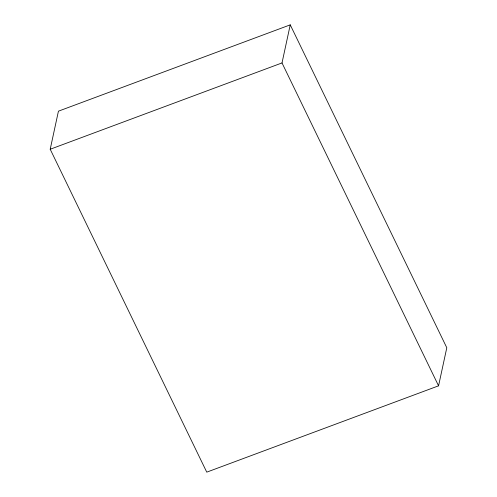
<?xml version="1.0" encoding="UTF-8"?>
<svg xmlns="http://www.w3.org/2000/svg" width="497" height="497" viewBox="0 0 497 497"><rect width="100%" height="100%" fill="white"/><g stroke="black" fill="none" stroke-linecap="round" stroke-linejoin="round"><path stroke-width="0.75" d="M50.203 149.249L58.435 111.173L290.242 24.85L446.797 347.751L438.565 385.827L206.758 472.15L50.203 149.249L282.01 62.933L290.242 24.85M282.01 62.933L438.565 385.827"/></g></svg>
